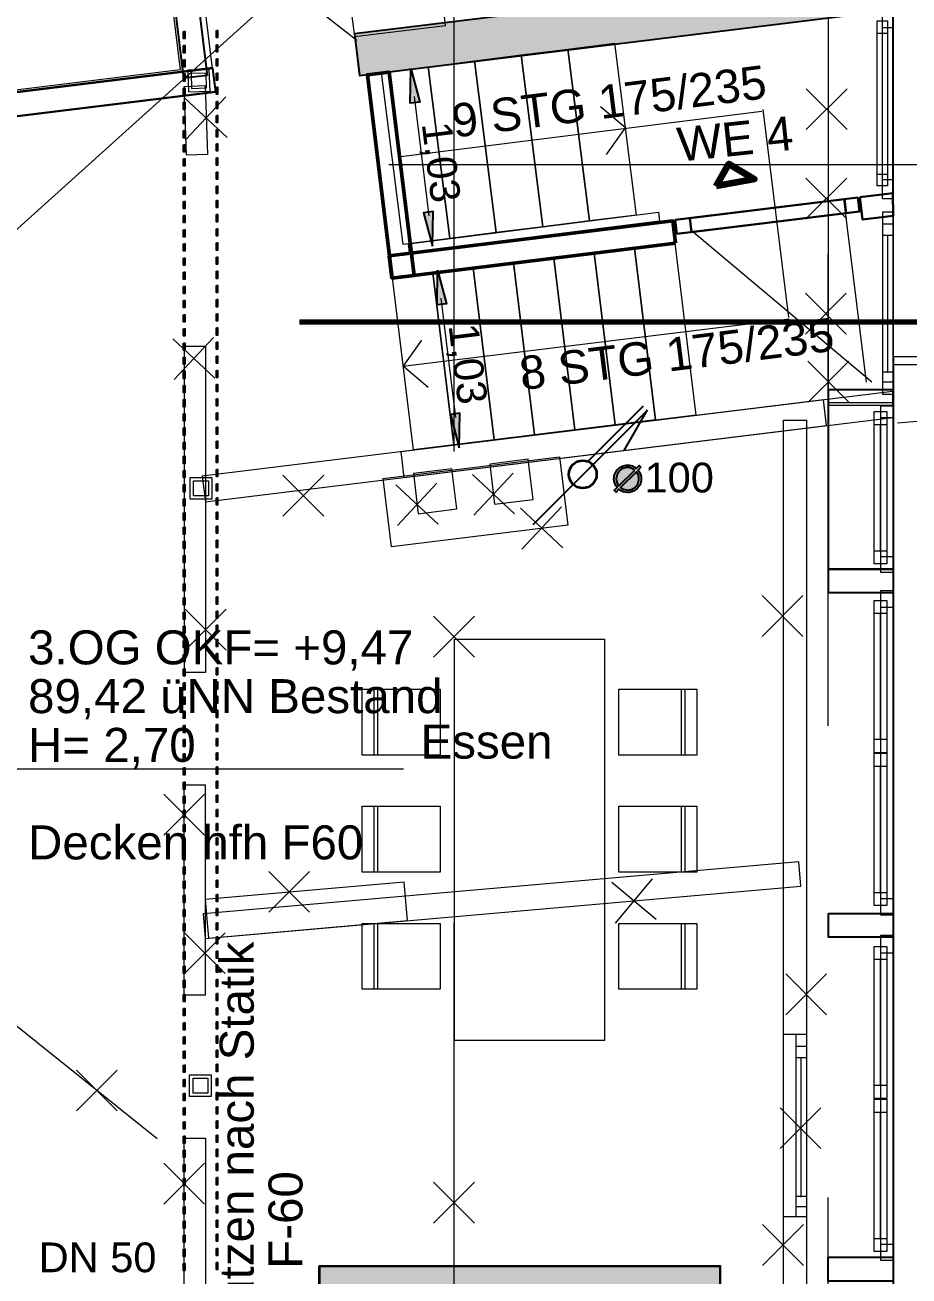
# Model space of a CAD drawing. Header units: millimetres. Extents: x 1501 to 41669, y -38 to 29710.
# Drawn here: x 11504 to 16788, y 10477 to 17957 of the extents above; entities that cross this region are included whole.
import ezdxf

# ---------------------------------------------------------------- set-up
doc = ezdxf.new("R2010")
doc.units = ezdxf.units.MM
doc.header["$LTSCALE"] = 50
for name, pattern in [('PDF_56-4_56-4_0-0_0-0', [112.8, 56.4, -56.4, 0, 0]), ('PDF_564-4_176-4_70-6_176-4', [987.8, 564.4, -176.4, 70.6, -176.4]), ('PDF_91-7_91-7_0-0_0-0', [183.4, 91.7, -91.7, 0, 0])]:
    doc.linetypes.add(name, pattern=pattern)
for name, color, linetype in [('00_Wand_Bestand', 7, 'Continuous'), ('03_Sanitaer', 5, 'Continuous'), ('05_Linien_stark', 7, 'Continuous'), ('06_Linien_fein', 3, 'Continuous'), ('07_Bemassung', 6, 'Continuous'), ('08_Schnittlinie', 1, 'Continuous'), ('10_Text', 7, 'Continuous')]:
    doc.layers.add(name, color=color, linetype=linetype)
doc.styles.add('PLAN', font='arial.ttf')

msp = doc.modelspace()

# ---------------------------------------------------------------- hatches: boundary and pattern name
at = {"layer": '00_Wand_Bestand'}
for points in [[(16697.3, 18299), (13473.1, 17903.1), (13503.6, 17655), (16697.5, 18047.2)], [(13810.2, 17696.1), (13863.7, 17496.2), (13806.7, 17489.1)], [(13939.8, 16635.3), (13943.4, 16841.6), (13886.3, 16834.6)], [(13970.1, 16490), (14023.7, 16290.1), (13966.6, 16283.1)], [(14099.7, 15429.3), (14103.3, 15635.5), (14046.3, 15628.5)], [(15185.3, 15312.7), (15168.4, 15295.6), (15177.5, 15282.3), (15183.3, 15270), (15186.5, 15257.2), (15187.5, 15242.4), (15186.9, 15232.5), (15185.2, 15223), (15182.2, 15213.9), (15178, 15205.1), (15172.7, 15196.7), (15166.2, 15188.7), (15160, 15182.4), (15153.4, 15177), (15146.4, 15172.5), (15139.1, 15168.7), (15131.4, 15165.8), (15123.3, 15163.7), (15114.8, 15162.5), (15105.9, 15162.1), (15092.1, 15163.1), (15079.9, 15166.2), (15067.7, 15172), (15053.7, 15181.2), (15036.8, 15164.5), (15026.4, 15174.6), (15043.5, 15191.3), (15034.4, 15205.4), (15028.6, 15217.8), (15025.4, 15230.3), (15024.4, 15244.3), (15024.9, 15253.6), (15026.3, 15262.4), (15028.8, 15270.9), (15032.2, 15279.1), (15036.6, 15286.8), (15042, 15294.3), (15048.4, 15301.3), (15055.5, 15307.7), (15062.9, 15313.1), (15070.7, 15317.5), (15078.8, 15320.9), (15087.3, 15323.4), (15096.2, 15324.9), (15105.4, 15325.4), (15119.6, 15324.3), (15132.2, 15321.1), (15144.6, 15315.2), (15158.3, 15306.1), (15175, 15322.9)], [(15148.3, 15296), (15135.9, 15303.2), (15125.6, 15307.8), (15115.9, 15310.3), (15105.4, 15311.2), (15097.7, 15310.7), (15090.4, 15309.5), (15083.3, 15307.5), (15076.5, 15304.7), (15070.1, 15301), (15064, 15296.5), (15058.1, 15291.3), (15052.1, 15284.4), (15047.1, 15277.1), (15043.3, 15269.4), (15040.5, 15261.3), (15038.8, 15252.8), (15038.3, 15243.8), (15039.1, 15232.6), (15041.6, 15222.6), (15046.2, 15212.6), (15053.5, 15201.1)], [(15158.6, 15285.9), (15063.5, 15191), (15071.9, 15185.7), (15080.3, 15181.6), (15088.8, 15178.6), (15097.4, 15176.8), (15106.1, 15176.3), (15115.1, 15176.8), (15123.6, 15178.4), (15131.7, 15181.2), (15139.4, 15185), (15146.7, 15189.9), (15153.5, 15196), (15158.8, 15201.8), (15163.2, 15207.8), (15166.9, 15214.2), (15169.7, 15221), (15171.7, 15228), (15172.9, 15235.3), (15173.3, 15243), (15172.5, 15254.3), (15170.1, 15264.4), (15165.6, 15274.5)]]:
    msp.add_hatch(color=7, dxfattribs=at).paths.add_polyline_path(points)
at = {"layer": '03_Sanitaer', "transparency": 33554572}
msp.add_hatch(color=7, dxfattribs=at).paths.add_polyline_path([(13262.8, 10538.1), (15659, 10538.1), (15659, 9543.8), (13262.8, 9543.8)])

# ---------------------------------------------------------------- linework, layer by layer
at = {"layer": '00_Wand_Bestand'}
for points in [[(16697.3, 18299), (13473.1, 17903.1), (13503.6, 17655), (16697.5, 18047.2)], [(13810.2, 17696.1), (13863.7, 17496.2), (13806.7, 17489.1)], [(13939.8, 16635.3), (13943.4, 16841.6), (13886.3, 16834.6)], [(13970.1, 16490), (14023.7, 16290.1), (13966.6, 16283.1)], [(14099.7, 15429.3), (14103.3, 15635.5), (14046.3, 15628.5)], [(15185.3, 15312.7), (15168.4, 15295.6), (15177.5, 15282.3), (15183.3, 15270), (15186.5, 15257.2), (15187.5, 15242.4), (15186.9, 15232.5), (15185.2, 15223), (15182.2, 15213.9), (15178, 15205.1), (15172.7, 15196.7), (15166.2, 15188.7), (15160, 15182.4), (15153.4, 15177), (15146.4, 15172.5), (15139.1, 15168.7), (15131.4, 15165.8), (15123.3, 15163.7), (15114.8, 15162.5), (15105.9, 15162.1), (15092.1, 15163.1), (15079.9, 15166.2), (15067.7, 15172), (15053.7, 15181.2), (15036.8, 15164.5), (15026.4, 15174.6), (15043.5, 15191.3), (15034.4, 15205.4), (15028.6, 15217.8), (15025.4, 15230.3), (15024.4, 15244.3), (15024.9, 15253.6), (15026.3, 15262.4), (15028.8, 15270.9), (15032.2, 15279.1), (15036.6, 15286.8), (15042, 15294.3), (15048.4, 15301.3), (15055.5, 15307.7), (15062.9, 15313.1), (15070.7, 15317.5), (15078.8, 15320.9), (15087.3, 15323.4), (15096.2, 15324.9), (15105.4, 15325.4), (15119.6, 15324.3), (15132.2, 15321.1), (15144.6, 15315.2), (15158.3, 15306.1), (15175, 15322.9)], [(15148.3, 15296), (15135.9, 15303.2), (15125.6, 15307.8), (15115.9, 15310.3), (15105.4, 15311.2), (15097.7, 15310.7), (15090.4, 15309.5), (15083.3, 15307.5), (15076.5, 15304.7), (15070.1, 15301), (15064, 15296.5), (15058.1, 15291.3), (15052.1, 15284.4), (15047.1, 15277.1), (15043.3, 15269.4), (15040.5, 15261.3), (15038.8, 15252.8), (15038.3, 15243.8), (15039.1, 15232.6), (15041.6, 15222.6), (15046.2, 15212.6), (15053.5, 15201.1)], [(15158.6, 15285.9), (15063.5, 15191), (15071.9, 15185.7), (15080.3, 15181.6), (15088.8, 15178.6), (15097.4, 15176.8), (15106.1, 15176.3), (15115.1, 15176.8), (15123.6, 15178.4), (15131.7, 15181.2), (15139.4, 15185), (15146.7, 15189.9), (15153.5, 15196), (15158.8, 15201.8), (15163.2, 15207.8), (15166.9, 15214.2), (15169.7, 15221), (15171.7, 15228), (15172.9, 15235.3), (15173.3, 15243), (15172.5, 15254.3), (15170.1, 15264.4), (15165.6, 15274.5)]]:
    msp.add_lwpolyline(points, close=True, dxfattribs=at)
at = {"layer": '03_Sanitaer'}
msp.add_lwpolyline([(13262.8, 10538.1), (15659, 10538.1), (15659, 9543.8), (13262.8, 9543.8)], close=True, dxfattribs=at)
at = {"layer": '05_Linien_stark', "lineweight": 15}
for p, q in [((13829.2, 17529.2), (13916.7, 16815.9)), ((13749.5, 17169.7), (15907.7, 17442.4)), ((15092.6, 17342.7), (14943.9, 17468.2)), ((15090.7, 17340.9), (14977.9, 17182.3)), ((13678.4, 17121.9), (26570.3, 17121.9)), ((13989.1, 16323.1), (14076.7, 15609.9))]:
    msp.add_line(p, q, dxfattribs=at)
at = {"layer": '05_Linien_stark', "lineweight": 25}
msp.add_line((15085.1, 15412), (15225.5, 15655.2), dxfattribs=at)
at = {"layer": '05_Linien_stark', "lineweight": 18}
for points in [[(12359.8, 18274.7), (12431.9, 17688), (10058.5, 17396.5), (9986.5, 17983.3)], [(13267.2, 10533.6), (15654.6, 10533.6), (15654.6, 9548.2), (13267.2, 9548.2)]]:
    msp.add_lwpolyline(points, close=True, dxfattribs=at)
at = {"layer": '05_Linien_stark', "lineweight": 15}
for points in [[(13453.6, 18039.2), (13472.2, 17887.2), (14017.4, 17954.1), (13998.7, 18106.1)], [(14599.4, 16750.5), (14469.7, 17777.4), (14748.1, 17812.5), (14877.8, 16785.6)], [(14877.9, 16785), (14748.1, 17812.5), (15026.5, 17847.7), (15156.3, 16820.2)], [(14042.6, 16680.3), (13912.9, 17707), (14191.3, 17742.2), (14321, 16715.4)], [(14321, 16715.2), (14191.3, 17742.2), (14469.7, 17777.4), (14599.4, 16750.4)], [(13764.3, 16644.7), (13634.5, 17671.8), (13912.9, 17707), (14042.6, 16679.8)], [(13802.8, 16595.9), (13796.2, 16648.6), (15290.6, 16837.4), (15297.2, 16784.7)], [(12563, 15260.1), (12582, 15105.6), (16295, 15561.6), (16276, 15716)], [(13751.2, 15407), (16690.3, 15767.9), (16690.7, 15608), (13770.5, 15249.4)], [(16036.8, 15593.8), (16176.1, 15593.8), (16176.1, 9543.8), (16036.8, 9543.8)], [(14698.8, 15374.3), (14749, 14966.3), (13695.3, 14836.9), (13645.2, 15244.9)], [(14281.4, 15331.5), (14310.9, 15091.5), (14541.6, 15119.8), (14512.1, 15359.9)], [(13825, 15275), (13854.4, 15035), (14085.1, 15063.3), (14055.7, 15303.3)], [(12568.6, 12641.8), (12581.3, 12496), (16142.2, 12807.6), (16129.4, 12953.3)], [(12580.7, 12728), (12600.8, 12497.6), (13790.9, 12601.7), (13770.7, 12832.1)], [(16037, 11923.6), (16175.7, 11923.6), (16175.7, 10830.8), (16037, 10830.8)], [(16112.8, 11923.7), (16175.7, 11923.7), (16175.7, 10830.9), (16112.8, 10830.9)], [(16112.8, 11850.6), (16175.7, 11850.6), (16175.7, 10891.5), (16112.8, 10891.5)], [(16112.8, 11783.5), (16175.7, 11783.5), (16175.7, 10952.1), (16112.8, 10952.1)]]:
    msp.add_lwpolyline(points, close=True, dxfattribs=at)
at = {"layer": '05_Linien_stark', "lineweight": 20}
for points in [[(16306.3, 18089.7), (16692.4, 18089.7), (16692.4, 15697.7), (16306.3, 15697.7)], [(16628.6, 18053.6), (16689.3, 18053.6), (16689.3, 16917.5), (16628.6, 16917.5)], [(16598.1, 17981.7), (16658.8, 17981.7), (16658.8, 16995.9), (16598.1, 16995.9)], [(16598.4, 17907.9), (16659.1, 17907.9), (16659.1, 17062.3), (16598.4, 17062.3)], [(16629.7, 17942), (16693.2, 17942), (16693.2, 17030.2), (16629.7, 17030.2)], [(16630.6, 16839.2), (16694, 16839.2), (16694, 15748.4), (16630.6, 15748.4)], [(16630.6, 16766.9), (16691.3, 16766.9), (16691.3, 15821.7), (16630.6, 15821.7)], [(16630.6, 16700.5), (16691.3, 16700.5), (16691.3, 15881.6), (16630.6, 15881.6)], [(16694.5, 15973.2), (16694.5, 7959.8), (18928.8, 8153.1), (18928.8, 15973.2)], [(16696.3, 15924.3), (16696.3, 8027.5), (18878.7, 8203.3), (18878.7, 15924.3)], [(16306, 15683.4), (16694.4, 15683.4), (16694.4, 14703.1), (16306, 14703.1)], [(16580, 15645.3), (16655.1, 15645.3), (16655.1, 14734.7), (16580, 14734.7)], [(16619.7, 15679.9), (16694.8, 15679.9), (16694.8, 14777.4), (16619.7, 14777.4)], [(16580.3, 15567.8), (16655.3, 15567.8), (16655.3, 14810.6), (16580.3, 14810.6)], [(16619.7, 15609.5), (16694.8, 15609.5), (16694.8, 14683.3), (16619.7, 14683.3)], [(16580, 14515.7), (16655.1, 14515.7), (16655.1, 13605.8), (16580, 13605.8)], [(16619.7, 14574.9), (16694.8, 14574.9), (16694.8, 12732.6), (16619.7, 12732.6)], [(16580.3, 14439.8), (16655.3, 14439.8), (16655.3, 13684.3), (16580.3, 13684.3)], [(16619.7, 14476.3), (16694.8, 14476.3), (16694.8, 12635.1), (16619.7, 12635.1)], [(16580, 13602.9), (16655.1, 13602.9), (16655.1, 12692.3), (16580, 12692.3)], [(16580.3, 13525.3), (16655.3, 13525.3), (16655.3, 12768.2), (16580.3, 12768.2)], [(16619.7, 12515.7), (16694.8, 12515.7), (16694.8, 10664.8), (16619.7, 10664.8)], [(16580, 12447.9), (16655.1, 12447.9), (16655.1, 11538), (16580, 11538)], [(16580.3, 12372), (16655.3, 12372), (16655.3, 11616.5), (16580.3, 11616.5)], [(16619.7, 12408.5), (16694.8, 12408.5), (16694.8, 10570.2), (16619.7, 10570.2)], [(16580, 11535.1), (16655.1, 11535.1), (16655.1, 10624.5), (16580, 10624.5)], [(16580.3, 11457.5), (16655.3, 11457.5), (16655.3, 10700.4), (16580.3, 10700.4)]]:
    msp.add_lwpolyline(points, close=True, dxfattribs=at)
at = {"layer": '05_Linien_stark', "lineweight": 50}
for points in [[(13699.2, 16442.8), (13829.3, 16458.8), (13679.9, 17674.9), (13549.9, 17658.9)], [(15392.7, 16651.3), (15376.2, 16785.5), (13680.4, 16577.3), (13696.9, 16443.1)]]:
    msp.add_lwpolyline(points, close=True, dxfattribs=at)
at = {"layer": '05_Linien_stark', "lineweight": 211}
msp.add_lwpolyline([(15634.4, 16993.2), (15711.8, 17127), (15864.3, 17034.5)], close=True, dxfattribs=at)
at = {"layer": '05_Linien_stark', "lineweight": 30}
for points in [[(16482.4, 16925.4), (15390.2, 16791.3), (15400.5, 16708.1), (16492.6, 16842.2)], [(16402.2, 16914.7), (15477.3, 16801.2), (15487.5, 16718.4), (16412.3, 16832)], [(16493.8, 16927.8), (16691.3, 16952.1), (16692.5, 16815.3), (16510.4, 16792.9)]]:
    msp.add_lwpolyline(points, close=True, dxfattribs=at)
at = {"layer": '05_Linien_stark', "lineweight": 25}
for points in [[(16306.3, 15777.2), (16693.9, 15777.2), (16693.9, 14703.7), (16306.3, 14703.7)], [(16306.3, 14703.4), (16693.9, 14703.4), (16693.9, 14561.8), (16306.3, 14561.8)], [(16305.8, 12645.2), (16693.5, 12645.2), (16693.5, 12503.6), (16305.8, 12503.6)], [(16305.1, 10588.9), (16692.8, 10588.9), (16692.8, 10447.2), (16305.1, 10447.2)]]:
    msp.add_lwpolyline(points, close=True, dxfattribs=at)
at = {"layer": '05_Linien_stark', "lineweight": 35}
msp.add_circle((14837.9, 15270.1), 82.8, dxfattribs=at)
at = {"layer": '06_Linien_fein', "linetype": 'PDF_56-4_56-4_0-0_0-0', "lineweight": 9}
for p, q in [((16305.7, 8126.8), (16305.7, 20664.9)), ((14068, 9766.9), (14068, 19101.9))]:
    msp.add_line(p, q, dxfattribs=at)
at = {"layer": '06_Linien_fein', "lineweight": 9}
for p, q in [((16629.4, 17066), (16629.4, 17909.5)), ((15914, 17451.7), (16066.7, 16208.4)), ((16396.3, 16919.2), (16531.2, 15821.1)), ((16566.3, 15821), (15483.6, 16729.5)), ((16661.4, 15877), (16661.4, 16694.4)), ((13761.3, 15916.2), (16071.3, 16199.9)), ((13763.7, 15914.3), (13876.5, 16072.8)), ((13765.1, 15917.4), (13913.8, 15791.9)), ((16618.1, 14807.3), (16618.1, 15569.9)), ((16618.1, 13682.1), (16618.1, 14442.6)), ((16618.1, 12764.9), (16618.1, 13527.5)), ((16618.1, 11614.3), (16618.1, 12374.8)), ((16143.9, 10949.3), (16143.9, 11785.4)), ((16618.1, 10697.1), (16618.1, 11459.7))]:
    msp.add_line(p, q, dxfattribs=at)
at = {"layer": '06_Linien_fein', "lineweight": 5}
for p, q in [((16173.8, 17331.2), (16418.1, 17575.4)), ((16418.1, 17331.2), (16173.8, 17575.4)), ((16173.8, 17331.2), (16418.1, 17575.4)), ((16418.1, 17331.2), (16173.8, 17575.4)), ((16171.7, 16796.9), (16416, 17041.1)), ((16416, 16796.9), (16171.7, 17041.1)), ((16168.5, 16109), (16412.8, 16353.3)), ((16412.8, 16109), (16168.5, 16353.3)), ((16427.8, 15701.8), (16183.5, 15946)), ((16184.6, 15701.8), (16428.9, 15946)), ((13045.4, 15020.8), (13289.6, 15265)), ((13289.6, 15020.8), (13045.4, 15265)), ((13045.4, 15020.8), (13289.6, 15265)), ((13289.6, 15020.8), (13045.4, 15265)), ((14430.5, 15033.8), (14177.9, 15269.4)), ((14430.5, 15033.8), (14177.9, 15269.4)), ((14186.4, 15025.3), (14422, 15277.9)), ((14186.4, 15025.3), (14422, 15277.9)), ((13973.6, 14972.3), (13720.9, 15207.8)), ((13973.6, 14972.3), (13720.9, 15207.8)), ((13729.5, 14963.7), (13965.1, 15216.4)), ((13729.5, 14963.7), (13965.1, 15216.4)), ((14718.3, 14831.7), (14465.7, 15067.2)), ((14718.3, 14831.7), (14465.7, 15067.2)), ((14474.2, 14823.1), (14709.8, 15075.7)), ((14474.2, 14823.1), (14709.8, 15075.7)), ((15909.8, 14301.1), (16154.1, 14545.4)), ((16154.1, 14301.1), (15909.8, 14545.4)), ((15909.8, 14301.1), (16154.1, 14545.4)), ((16154.1, 14301.1), (15909.8, 14545.4)), ((13945.5, 14177.6), (14189.7, 14421.9)), ((14189.7, 14177.6), (13945.5, 14421.9)), ((13945.5, 14177.6), (14189.7, 14421.9)), ((14189.7, 14177.6), (13945.5, 14421.9)), ((12332.9, 13113.4), (12577.2, 13357.6)), ((12577.2, 13113.4), (12332.9, 13357.6)), ((12332.9, 13113.4), (12577.2, 13357.6)), ((12577.2, 13113.4), (12332.9, 13357.6)), ((12960.2, 12651.7), (13204.4, 12895.9)), ((13204.4, 12651.7), (12960.2, 12895.9)), ((12960.2, 12651.7), (13204.4, 12895.9)), ((13204.4, 12651.7), (12960.2, 12895.9)), ((15276.8, 12607.7), (15012.2, 12829.8)), ((15276.8, 12607.7), (15012.2, 12829.8)), ((15033.5, 12586.4), (15255.5, 12851)), ((15033.5, 12586.4), (15255.5, 12851)), ((16051.5, 12039.5), (16295.7, 12283.8)), ((16295.7, 12039.5), (16051.5, 12283.8)), ((16051.5, 12039.5), (16295.7, 12283.8)), ((16295.7, 12039.5), (16051.5, 12283.8)), ((11810.5, 11464.2), (12054.8, 11708.4)), ((12054.8, 11464.2), (11810.5, 11708.4)), ((11810.5, 11464.2), (12054.8, 11708.4)), ((12054.8, 11464.2), (11810.5, 11708.4)), ((16017.4, 11238.7), (16261.7, 11482.9)), ((16261.7, 11238.7), (16017.4, 11482.9)), ((16017.4, 11238.7), (16261.7, 11482.9)), ((16261.7, 11238.7), (16017.4, 11482.9)), ((12577.2, 10907.5), (12332.9, 11151.7)), ((12577.2, 10907.5), (12332.9, 11151.7)), ((13946, 10793.8), (14190.2, 11038.1)), ((14190.2, 10793.8), (13946, 11038.1)), ((13946, 10793.8), (14190.2, 11038.1)), ((14190.2, 10793.8), (13946, 11038.1)), ((15912.2, 10540.3), (16156.5, 10784.5)), ((16156.5, 10540.3), (15912.2, 10784.5)), ((15912.2, 10540.3), (16156.5, 10784.5)), ((16156.5, 10540.3), (15912.2, 10784.5))]:
    msp.add_line(p, q, dxfattribs=at)
at = {"layer": '06_Linien_fein', "lineweight": 9}
for points in [[(15146.1, 16622.8), (15272.3, 15595.2), (15031.3, 15565.6), (14905.1, 16593.2)], [(15387.2, 16652.4), (15513.4, 15624.3), (15272.3, 15594.7), (15146.1, 16622.8)], [(14423, 16533.8), (14549.1, 15506.4), (14308.1, 15476.8), (14181.9, 16504.2)], [(14664, 16563.4), (14790.2, 15536), (14549.1, 15506.4), (14423, 16533.8)], [(14905.1, 16592.8), (15031.3, 15565.6), (14790.2, 15536), (14664.1, 16563.2)], [(13940.9, 16475.3), (14067.1, 15447.1), (13826, 15417.5), (13699.8, 16445.7)], [(14181.8, 16504.8), (14308.1, 15476.8), (14067, 15447.2), (13940.8, 16475.2)]]:
    msp.add_lwpolyline(points, close=True, dxfattribs=at)
at = {"layer": '06_Linien_fein', "lineweight": 5}
for points in [[(14071.2, 14285.6), (14968.1, 14285.6), (14968.1, 11885.6), (14071.2, 11885.6)], [(13519.6, 13985.7), (13611.4, 13985.7), (13611.4, 13592), (13519.6, 13592)], [(13591.3, 13985.7), (13985, 13985.7), (13985, 13592), (13591.3, 13592)], [(15054.3, 13985.7), (15448, 13985.7), (15448, 13592), (15054.3, 13592)], [(15427.9, 13985.7), (15519.6, 13985.7), (15519.6, 13592), (15427.9, 13592)], [(13519.6, 13285.7), (13611.4, 13285.7), (13611.4, 12892), (13519.6, 12892)], [(13591.3, 13285.7), (13985, 13285.7), (13985, 12892), (13591.3, 12892)], [(15054.3, 13285.7), (15448, 13285.7), (15448, 12892), (15054.3, 12892)], [(15427.9, 13285.7), (15519.6, 13285.7), (15519.6, 12892), (15427.9, 12892)], [(13519.6, 12585.7), (13611.4, 12585.7), (13611.4, 12192), (13519.6, 12192)], [(13591.3, 12585.7), (13985, 12585.7), (13985, 12192), (13591.3, 12192)], [(15054.3, 12585.7), (15448, 12585.7), (15448, 12192), (15054.3, 12192)], [(15427.9, 12585.7), (15519.6, 12585.7), (15519.6, 12192), (15427.9, 12192)]]:
    msp.add_lwpolyline(points, close=True, dxfattribs=at)
at = {"layer": '07_Bemassung', "linetype": 'PDF_56-4_56-4_0-0_0-0', "lineweight": 9}
for p, q in [((11147.5, 16459.8), (16699.4, 21458.8)), ((16695.8, 7771), (11166, 12201.1))]:
    msp.add_line(p, q, dxfattribs=at)
at = {"layer": '07_Bemassung', "lineweight": 9}
for p, q in [((16693.2, 5347.7), (16693.2, 21085.6)), ((12453.7, 18673.9), (13487, 17866.6)), ((12637, 17599.4), (12504.6, 18678)), ((16718.9, 15577.2), (30130.5, 16750.6))]:
    msp.add_line(p, q, dxfattribs=at)
at = {"layer": '07_Bemassung', "lineweight": 5}
for p, q in [((12711.6, 17283.4), (12459, 17518.9)), ((12711.6, 17283.4), (12459, 17518.9)), ((12467.5, 17274.9), (12703.1, 17527.5)), ((12467.5, 17274.9), (12703.1, 17527.5)), ((12638.8, 15845.1), (12386.2, 16080.7)), ((12638.8, 15845.1), (12386.2, 16080.7)), ((12394.7, 15836.6), (12630.3, 16089.2)), ((12394.7, 15836.6), (12630.3, 16089.2)), ((12461, 14219.8), (12705.2, 14464.1)), ((12705.2, 14219.8), (12461, 14464.1)), ((12461, 14219.8), (12705.2, 14464.1)), ((12705.2, 14219.8), (12461, 14464.1)), ((12456.3, 12285.6), (12700.6, 12529.9)), ((12700.6, 12285.6), (12456.3, 12529.9)), ((12456.3, 12285.6), (12700.6, 12529.9)), ((12700.6, 12285.6), (12456.3, 12529.9)), ((12332.9, 10907.5), (12577.2, 11151.7)), ((12332.9, 10907.5), (12577.2, 11151.7))]:
    msp.add_line(p, q, dxfattribs=at)
at = {"layer": '07_Bemassung', "lineweight": 25}
msp.add_line((14541.7, 14970.2), (15223.4, 15651.8), dxfattribs=at)
at = {"layer": '07_Bemassung', "lineweight": 15}
msp.add_line((10954.8, 13510.1), (13765.5, 13510.1), dxfattribs=at)
at = {"layer": '07_Bemassung', "lineweight": 25}
for points in [[(12591.9, 17655.2), (12452.4, 17638), (12350.4, 18468.8), (12489.9, 18486)], [(12624.3, 17699), (12641.7, 17557.7), (7217.9, 16891.8), (7200.5, 17033)]]:
    msp.add_lwpolyline(points, close=True, dxfattribs=at)
at = {"layer": '07_Bemassung'}
for points in [[(12451.5, 17918), (12458.6, 17918), (12458.6, 17875.7), (12451.5, 17875.7)], [(12647.5, 17923.6), (12654.5, 17923.6), (12654.5, 17881.2), (12647.5, 17881.2)], [(12451.5, 17833.4), (12458.6, 17833.4), (12458.6, 17791), (12451.5, 17791)], [(12647.5, 17838.9), (12654.5, 17838.9), (12654.5, 17796.6), (12647.5, 17796.6)], [(12451.5, 17748.7), (12458.6, 17748.7), (12458.6, 17706.3), (12451.5, 17706.3)], [(12647.5, 17754.2), (12654.5, 17754.2), (12654.5, 17711.9), (12647.5, 17711.9)], [(12451.5, 17664), (12458.6, 17664), (12458.6, 17621.7), (12451.5, 17621.7)], [(12647.5, 17669.6), (12654.5, 17669.6), (12654.5, 17627.2), (12647.5, 17627.2)], [(12451.5, 17579.3), (12458.6, 17579.3), (12458.6, 17537), (12451.5, 17537)], [(12647.5, 17584.9), (12654.5, 17584.9), (12654.5, 17542.6), (12647.5, 17542.6)], [(12451.5, 17494.7), (12458.6, 17494.7), (12458.6, 17452.3), (12451.5, 17452.3)], [(12647.5, 17500.2), (12654.5, 17500.2), (12654.5, 17457.9), (12647.5, 17457.9)], [(12451.5, 17410), (12458.6, 17410), (12458.6, 17367.7), (12451.5, 17367.7)], [(12647.5, 17415.6), (12654.5, 17415.6), (12654.5, 17373.2), (12647.5, 17373.2)], [(12451.5, 17325.4), (12458.6, 17325.4), (12458.6, 17283), (12451.5, 17283)], [(12647.5, 17330.9), (12654.5, 17330.9), (12654.5, 17288.6), (12647.5, 17288.6)], [(12451.5, 17240.7), (12458.6, 17240.7), (12458.6, 17198.4), (12451.5, 17198.4)], [(12647.5, 17246.2), (12654.5, 17246.2), (12654.5, 17203.9), (12647.5, 17203.9)], [(12451.5, 17156), (12458.6, 17156), (12458.6, 17113.7), (12451.5, 17113.7)], [(12647.5, 17161.6), (12654.5, 17161.6), (12654.5, 17119.2), (12647.5, 17119.2)], [(12451.5, 17071.4), (12458.6, 17071.4), (12458.6, 17029), (12451.5, 17029)], [(12647.5, 17076.9), (12654.5, 17076.9), (12654.5, 17034.6), (12647.5, 17034.6)], [(12451.5, 16986.7), (12458.6, 16986.7), (12458.6, 16944.4), (12451.5, 16944.4)], [(12647.5, 16992.2), (12654.5, 16992.2), (12654.5, 16949.9), (12647.5, 16949.9)], [(12647.5, 16907.6), (12654.5, 16907.6), (12654.5, 16865.2), (12647.5, 16865.2)], [(12451.5, 16902), (12458.6, 16902), (12458.6, 16859.7), (12451.5, 16859.7)], [(12451.5, 16817.3), (12458.6, 16817.3), (12458.6, 16775), (12451.5, 16775)], [(12647.5, 16822.9), (12654.5, 16822.9), (12654.5, 16780.6), (12647.5, 16780.6)], [(12451.5, 16732.7), (12458.6, 16732.7), (12458.6, 16690.3), (12451.5, 16690.3)], [(12647.5, 16738.2), (12654.5, 16738.2), (12654.5, 16695.9), (12647.5, 16695.9)], [(12451.5, 16648), (12458.6, 16648), (12458.6, 16605.7), (12451.5, 16605.7)], [(12647.5, 16653.6), (12654.5, 16653.6), (12654.5, 16611.2), (12647.5, 16611.2)], [(12451.5, 16563.3), (12458.6, 16563.3), (12458.6, 16521), (12451.5, 16521)], [(12647.5, 16568.9), (12654.5, 16568.9), (12654.5, 16526.6), (12647.5, 16526.6)], [(12451.5, 16478.7), (12458.6, 16478.7), (12458.6, 16436.3), (12451.5, 16436.3)], [(12647.5, 16484.3), (12654.5, 16484.3), (12654.5, 16441.9), (12647.5, 16441.9)], [(12451.5, 16394), (12458.6, 16394), (12458.6, 16351.6), (12451.5, 16351.6)], [(12647.5, 16399.6), (12654.5, 16399.6), (12654.5, 16357.2), (12647.5, 16357.2)], [(12451.5, 16309.3), (12458.6, 16309.3), (12458.6, 16267), (12451.5, 16267)], [(12647.5, 16314.9), (12654.5, 16314.9), (12654.5, 16272.6), (12647.5, 16272.6)], [(12647.5, 16230.2), (12654.5, 16230.2), (12654.5, 16187.9), (12647.5, 16187.9)], [(12451.5, 16224.7), (12458.6, 16224.7), (12458.6, 16182.3), (12451.5, 16182.3)], [(12451.5, 16140), (12458.6, 16140), (12458.6, 16097.7), (12451.5, 16097.7)], [(12647.5, 16145.6), (12654.5, 16145.6), (12654.5, 16103.2), (12647.5, 16103.2)], [(12451.5, 16055.3), (12458.6, 16055.3), (12458.6, 16013), (12451.5, 16013)], [(12647.5, 16060.9), (12654.5, 16060.9), (12654.5, 16018.6), (12647.5, 16018.6)], [(12451.5, 15970.7), (12458.6, 15970.7), (12458.6, 15928.3), (12451.5, 15928.3)], [(12647.5, 15976.3), (12654.5, 15976.3), (12654.5, 15933.9), (12647.5, 15933.9)], [(12451.5, 15886), (12458.6, 15886), (12458.6, 15843.7), (12451.5, 15843.7)], [(12647.5, 15891.6), (12654.5, 15891.6), (12654.5, 15849.2), (12647.5, 15849.2)], [(12451.5, 15801.4), (12458.6, 15801.4), (12458.6, 15759), (12451.5, 15759)], [(12647.5, 15806.9), (12654.5, 15806.9), (12654.5, 15764.6), (12647.5, 15764.6)], [(12451.5, 15716.7), (12458.6, 15716.7), (12458.6, 15674.3), (12451.5, 15674.3)], [(12647.5, 15722.3), (12654.5, 15722.3), (12654.5, 15679.9), (12647.5, 15679.9)], [(12451.5, 15632), (12458.6, 15632), (12458.6, 15589.7), (12451.5, 15589.7)], [(12647.5, 15637.6), (12654.5, 15637.6), (12654.5, 15595.2), (12647.5, 15595.2)], [(12451.5, 15547.3), (12458.6, 15547.3), (12458.6, 15505), (12451.5, 15505)], [(12647.5, 15552.9), (12654.5, 15552.9), (12654.5, 15510.6), (12647.5, 15510.6)], [(12451.5, 15462.7), (12458.6, 15462.7), (12458.6, 15420.3), (12451.5, 15420.3)], [(12647.5, 15468.2), (12654.5, 15468.2), (12654.5, 15425.9), (12647.5, 15425.9)], [(12451.5, 15378), (12458.6, 15378), (12458.6, 15335.7), (12451.5, 15335.7)], [(12647.5, 15383.6), (12654.5, 15383.6), (12654.5, 15341.2), (12647.5, 15341.2)], [(12451.5, 15293.3), (12458.6, 15293.3), (12458.6, 15251), (12451.5, 15251)], [(12647.5, 15298.9), (12654.5, 15298.9), (12654.5, 15256.6), (12647.5, 15256.6)], [(12451.5, 15208.7), (12458.6, 15208.7), (12458.6, 15166.3), (12451.5, 15166.3)], [(12647.5, 15214.2), (12654.5, 15214.2), (12654.5, 15171.9), (12647.5, 15171.9)], [(12451.5, 15124), (12458.6, 15124), (12458.6, 15081.7), (12451.5, 15081.7)], [(12647.5, 15129.6), (12654.5, 15129.6), (12654.5, 15087.2), (12647.5, 15087.2)], [(12451.5, 15039.3), (12458.6, 15039.3), (12458.6, 14997), (12451.5, 14997)], [(12647.5, 15044.9), (12654.5, 15044.9), (12654.5, 15002.5), (12647.5, 15002.5)], [(12647.5, 14960.2), (12654.5, 14960.2), (12654.5, 14917.9), (12647.5, 14917.9)], [(12451.5, 14954.7), (12458.6, 14954.7), (12458.6, 14912.3), (12451.5, 14912.3)], [(12451.5, 14870), (12458.6, 14870), (12458.6, 14827.7), (12451.5, 14827.7)], [(12647.5, 14875.6), (12654.5, 14875.6), (12654.5, 14833.2), (12647.5, 14833.2)], [(12451.5, 14785.3), (12458.6, 14785.3), (12458.6, 14743), (12451.5, 14743)], [(12647.5, 14790.9), (12654.5, 14790.9), (12654.5, 14748.5), (12647.5, 14748.5)], [(12451.5, 14700.7), (12458.6, 14700.7), (12458.6, 14658.3), (12451.5, 14658.3)], [(12647.5, 14706.2), (12654.5, 14706.2), (12654.5, 14663.9), (12647.5, 14663.9)], [(12451.5, 14616), (12458.6, 14616), (12458.6, 14573.7), (12451.5, 14573.7)], [(12647.5, 14621.5), (12654.5, 14621.5), (12654.5, 14579.2), (12647.5, 14579.2)], [(12451.5, 14531.3), (12458.6, 14531.3), (12458.6, 14489), (12451.5, 14489)], [(12647.5, 14536.9), (12654.5, 14536.9), (12654.5, 14494.5), (12647.5, 14494.5)], [(12451.5, 14446.7), (12458.6, 14446.7), (12458.6, 14404.3), (12451.5, 14404.3)], [(12647.5, 14452.2), (12654.5, 14452.2), (12654.5, 14409.9), (12647.5, 14409.9)], [(12451.5, 14362), (12458.6, 14362), (12458.6, 14319.7), (12451.5, 14319.7)], [(12647.5, 14367.5), (12654.5, 14367.5), (12654.5, 14325.2), (12647.5, 14325.2)], [(12451.5, 14277.4), (12458.6, 14277.4), (12458.6, 14235), (12451.5, 14235)], [(12647.5, 14282.8), (12654.5, 14282.8), (12654.5, 14240.5), (12647.5, 14240.5)], [(12451.5, 14192.7), (12458.6, 14192.7), (12458.6, 14150.4), (12451.5, 14150.4)], [(12647.5, 14198.2), (12654.5, 14198.2), (12654.5, 14155.8), (12647.5, 14155.8)], [(12451.5, 14108), (12458.6, 14108), (12458.6, 14065.7), (12451.5, 14065.7)], [(12647.5, 14113.5), (12654.5, 14113.5), (12654.5, 14071.2), (12647.5, 14071.2)], [(12451.5, 14023.3), (12458.6, 14023.3), (12458.6, 13981), (12451.5, 13981)], [(12647.5, 14028.9), (12654.5, 14028.9), (12654.5, 13986.5), (12647.5, 13986.5)], [(12451.5, 13938.7), (12458.6, 13938.7), (12458.6, 13896.3), (12451.5, 13896.3)], [(12647.5, 13944.2), (12654.5, 13944.2), (12654.5, 13901.9), (12647.5, 13901.9)], [(12451.5, 13854), (12458.6, 13854), (12458.6, 13811.7), (12451.5, 13811.7)], [(12647.5, 13859.5), (12654.5, 13859.5), (12654.5, 13817.2), (12647.5, 13817.2)], [(12451.5, 13769.4), (12458.6, 13769.4), (12458.6, 13727), (12451.5, 13727)], [(12647.5, 13774.9), (12654.5, 13774.9), (12654.5, 13732.5), (12647.5, 13732.5)], [(12647.5, 13690.2), (12654.5, 13690.2), (12654.5, 13647.9), (12647.5, 13647.9)], [(12451.5, 13684.7), (12458.6, 13684.7), (12458.6, 13642.4), (12451.5, 13642.4)], [(12451.5, 13600), (12458.6, 13600), (12458.6, 13557.7), (12451.5, 13557.7)], [(12647.5, 13605.6), (12654.5, 13605.6), (12654.5, 13563.2), (12647.5, 13563.2)], [(12451.5, 13515.3), (12458.6, 13515.3), (12458.6, 13473), (12451.5, 13473)], [(12647.5, 13520.9), (12654.5, 13520.9), (12654.5, 13478.5), (12647.5, 13478.5)], [(12451.5, 13430.7), (12458.6, 13430.7), (12458.6, 13388.4), (12451.5, 13388.4)], [(12647.5, 13436.2), (12654.5, 13436.2), (12654.5, 13393.8), (12647.5, 13393.8)], [(12451.5, 13346), (12458.6, 13346), (12458.6, 13303.7), (12451.5, 13303.7)], [(12647.5, 13351.5), (12654.5, 13351.5), (12654.5, 13309.2), (12647.5, 13309.2)], [(12451.5, 13261.4), (12458.6, 13261.4), (12458.6, 13219), (12451.5, 13219)], [(12647.5, 13266.9), (12654.5, 13266.9), (12654.5, 13224.5), (12647.5, 13224.5)], [(12451.5, 13176.7), (12458.6, 13176.7), (12458.6, 13134.4), (12451.5, 13134.4)], [(12647.5, 13182.2), (12654.5, 13182.2), (12654.5, 13139.9), (12647.5, 13139.9)], [(12451.5, 13092), (12458.6, 13092), (12458.6, 13049.7), (12451.5, 13049.7)], [(12647.5, 13097.5), (12654.5, 13097.5), (12654.5, 13055.2), (12647.5, 13055.2)], [(12451.5, 13007.4), (12458.6, 13007.4), (12458.6, 12965), (12451.5, 12965)], [(12647.5, 13012.9), (12654.5, 13012.9), (12654.5, 12970.5), (12647.5, 12970.5)], [(12451.5, 12922.7), (12458.6, 12922.7), (12458.6, 12880.4), (12451.5, 12880.4)], [(12647.5, 12928.2), (12654.5, 12928.2), (12654.5, 12885.8), (12647.5, 12885.8)], [(12451.5, 12838), (12458.6, 12838), (12458.6, 12795.7), (12451.5, 12795.7)], [(12647.5, 12843.5), (12654.5, 12843.5), (12654.5, 12801.2), (12647.5, 12801.2)], [(12451.5, 12753.4), (12458.6, 12753.4), (12458.6, 12711), (12451.5, 12711)], [(12647.5, 12758.9), (12654.5, 12758.9), (12654.5, 12716.5), (12647.5, 12716.5)], [(12451.5, 12668.7), (12458.6, 12668.7), (12458.6, 12626.4), (12451.5, 12626.4)], [(12647.5, 12674.2), (12654.5, 12674.2), (12654.5, 12631.9), (12647.5, 12631.9)], [(12451.5, 12584), (12458.6, 12584), (12458.6, 12541.7), (12451.5, 12541.7)], [(12647.5, 12589.5), (12654.5, 12589.5), (12654.5, 12547.2), (12647.5, 12547.2)], [(12451.5, 12499.4), (12458.6, 12499.4), (12458.6, 12457), (12451.5, 12457)], [(12647.5, 12504.9), (12654.5, 12504.9), (12654.5, 12462.5), (12647.5, 12462.5)], [(12647.5, 12420.2), (12654.5, 12420.2), (12654.5, 12377.9), (12647.5, 12377.9)], [(12451.5, 12414.7), (12458.6, 12414.7), (12458.6, 12372.4), (12451.5, 12372.4)], [(12451.5, 12330), (12458.6, 12330), (12458.6, 12287.7), (12451.5, 12287.7)], [(12647.5, 12335.5), (12654.5, 12335.5), (12654.5, 12293.2), (12647.5, 12293.2)], [(12451.5, 12245.4), (12458.6, 12245.4), (12458.6, 12203), (12451.5, 12203)], [(12647.5, 12250.9), (12654.5, 12250.9), (12654.5, 12208.5), (12647.5, 12208.5)], [(12451.5, 12160.7), (12458.6, 12160.7), (12458.6, 12118.4), (12451.5, 12118.4)], [(12647.5, 12166.2), (12654.5, 12166.2), (12654.5, 12123.9), (12647.5, 12123.9)], [(12451.5, 12076), (12458.6, 12076), (12458.6, 12033.7), (12451.5, 12033.7)], [(12647.5, 12081.5), (12654.5, 12081.5), (12654.5, 12039.2), (12647.5, 12039.2)], [(12451.5, 11991.4), (12458.6, 11991.4), (12458.6, 11949.1), (12451.5, 11949.1)], [(12647.5, 11996.9), (12654.5, 11996.9), (12654.5, 11954.5), (12647.5, 11954.5)], [(12451.5, 11906.7), (12458.6, 11906.7), (12458.6, 11864.4), (12451.5, 11864.4)], [(12647.5, 11912.2), (12654.5, 11912.2), (12654.5, 11869.9), (12647.5, 11869.9)], [(12451.5, 11822.1), (12458.6, 11822.1), (12458.6, 11779.7), (12451.5, 11779.7)], [(12647.5, 11827.6), (12654.5, 11827.6), (12654.5, 11785.2), (12647.5, 11785.2)], [(12647.5, 11742.9), (12654.5, 11742.9), (12654.5, 11700.5), (12647.5, 11700.5)], [(12451.5, 11737.4), (12458.6, 11737.4), (12458.6, 11695), (12451.5, 11695)], [(12451.5, 11652.7), (12458.6, 11652.7), (12458.6, 11610.4), (12451.5, 11610.4)], [(12647.5, 11658.2), (12654.5, 11658.2), (12654.5, 11615.9), (12647.5, 11615.9)], [(12451.5, 11568), (12458.6, 11568), (12458.6, 11525.7), (12451.5, 11525.7)], [(12647.5, 11573.6), (12654.5, 11573.6), (12654.5, 11531.2), (12647.5, 11531.2)], [(12451.5, 11483.4), (12458.6, 11483.4), (12458.6, 11441), (12451.5, 11441)], [(12647.5, 11488.9), (12654.5, 11488.9), (12654.5, 11446.5), (12647.5, 11446.5)], [(12451.5, 11398.7), (12458.6, 11398.7), (12458.6, 11356.4), (12451.5, 11356.4)], [(12647.5, 11404.2), (12654.5, 11404.2), (12654.5, 11361.8), (12647.5, 11361.8)], [(12451.5, 11314), (12458.6, 11314), (12458.6, 11271.7), (12451.5, 11271.7)], [(12647.5, 11319.5), (12654.5, 11319.5), (12654.5, 11277.2), (12647.5, 11277.2)], [(12451.5, 11229.4), (12458.6, 11229.4), (12458.6, 11187), (12451.5, 11187)], [(12647.5, 11234.9), (12654.5, 11234.9), (12654.5, 11192.5), (12647.5, 11192.5)], [(12451.5, 11144.7), (12458.6, 11144.7), (12458.6, 11102.4), (12451.5, 11102.4)], [(12647.5, 11150.2), (12654.5, 11150.2), (12654.5, 11107.8), (12647.5, 11107.8)], [(12451.5, 11060), (12458.6, 11060), (12458.6, 11017.7), (12451.5, 11017.7)], [(12647.5, 11065.5), (12654.5, 11065.5), (12654.5, 11023.2), (12647.5, 11023.2)], [(12451.5, 10975.4), (12458.6, 10975.4), (12458.6, 10933), (12451.5, 10933)], [(12647.5, 10980.8), (12654.5, 10980.8), (12654.5, 10938.5), (12647.5, 10938.5)], [(12451.5, 10890.7), (12458.6, 10890.7), (12458.6, 10848.4), (12451.5, 10848.4)], [(12647.5, 10896.2), (12654.5, 10896.2), (12654.5, 10853.9), (12647.5, 10853.9)], [(12451.5, 10806), (12458.6, 10806), (12458.6, 10763.7), (12451.5, 10763.7)], [(12647.5, 10811.5), (12654.5, 10811.5), (12654.5, 10769.2), (12647.5, 10769.2)], [(12451.5, 10721.4), (12458.6, 10721.4), (12458.6, 10679), (12451.5, 10679)], [(12647.5, 10726.9), (12654.5, 10726.9), (12654.5, 10684.5), (12647.5, 10684.5)], [(12451.5, 10636.7), (12458.6, 10636.7), (12458.6, 10594.4), (12451.5, 10594.4)], [(12647.5, 10642.2), (12654.5, 10642.2), (12654.5, 10599.9), (12647.5, 10599.9)], [(12451.5, 10552), (12458.6, 10552), (12458.6, 10509.7), (12451.5, 10509.7)], [(12647.5, 10557.5), (12654.5, 10557.5), (12654.5, 10515.2), (12647.5, 10515.2)]]:
    msp.add_lwpolyline(points, close=True, dxfattribs=at)
at = {"layer": '07_Bemassung', "lineweight": 15}
for points in [[(5816, 16865.7), (5834, 16719.5), (12643.6, 17555.6), (12625.7, 17701.8)], [(12455.4, 17589.8), (12580.8, 17594.2), (12595.1, 17183.2), (12469.7, 17178.8)], [(12455.9, 16036.9), (12582.5, 16036.9), (12582.5, 14085.2), (12455.9, 14085.2)], [(12455.5, 13413.2), (12580.8, 13413.2), (12580.8, 12156.8), (12455.5, 12156.8)], [(12455.5, 11300.9), (12583.4, 11300.9), (12583.4, 9543.9), (12455.5, 9543.9)]]:
    msp.add_lwpolyline(points, close=True, dxfattribs=at)
at = {"layer": '07_Bemassung', "lineweight": 20}
for points in [[(12605.3, 17690.3), (12475.9, 17685.8), (12480.4, 17556.4), (12609.8, 17560.9)], [(12586, 17669.6), (12496.6, 17666.5), (12499.7, 17577.1), (12589.1, 17580.2)], [(12491, 15251.9), (12620.5, 15251.9), (12620.5, 15122.5), (12491, 15122.5)], [(12511.1, 15231.9), (12600.5, 15231.9), (12600.5, 15142.5), (12511.1, 15142.5)], [(12487.7, 11679.5), (12617.1, 11679.5), (12617.1, 11550.1), (12487.7, 11550.1)], [(12507.7, 11659.5), (12597.1, 11659.5), (12597.1, 11570.1), (12507.7, 11570.1)]]:
    msp.add_lwpolyline(points, close=True, dxfattribs=at)
at = {"layer": '08_Schnittlinie', "linetype": 'PDF_564-4_176-4_70-6_176-4', "lineweight": 70}
msp.add_line((20014.2, 16179.7), (13143.5, 16179.7), dxfattribs=at)
at = {"layer": '08_Schnittlinie', "linetype": 'PDF_91-7_91-7_0-0_0-0', "lineweight": 25}
msp.add_line((14872.7, 15350.6), (15201.5, 15679.4), dxfattribs=at)

# ---------------------------------------------------------------- texts
at = {"layer": '07_Bemassung', "style": 'PLAN'}
msp.add_text('100', height=177.8, dxfattribs=at).set_placement((15207.2, 15161.9))
at = {"layer": '10_Text', "style": 'PLAN'}
for s, height, rotation, p in [('9 STG 175/235', 199.66, 7.19997, (14068.9, 17283)), ('1,03', 177.8, 276.99998, (13874.9, 17366.2)), ('WE 4', 203.2, 5.99997, (15414, 17139.2)), ('8 STG 175/235', 199.66, 7.19997, (14473, 15773.1)), ('1,03', 177.8, 276.99998, (14034.8, 16160.2)), ('Träger und Stützen nach Statik', 203.2, 90, (12870.7, 8563.7)), ('Bekleidung hfh F-60', 203.2, 90, (13162.1, 8563.7))]:
    msp.add_text(s, height=height, rotation=rotation, dxfattribs=at).set_placement(p)
for s, height, p in [('3.OG OKF= +9,47', 203.2, (11521.8, 14133.9)), ('89,42 üNN Bestand', 203.2, (11521.8, 13842.4)), ('Essen', 203.2, (13868.1, 13570.4)), ('H= 2,70', 203.2, (11521.8, 13551)), ('Decken hfh F60', 203.2, (11521.8, 12968.1)), ('DN 50', 177.8, (11585.3, 10499.8))]:
    msp.add_text(s, height=height, dxfattribs=at).set_placement(p)

doc.saveas('drawing.dxf')
